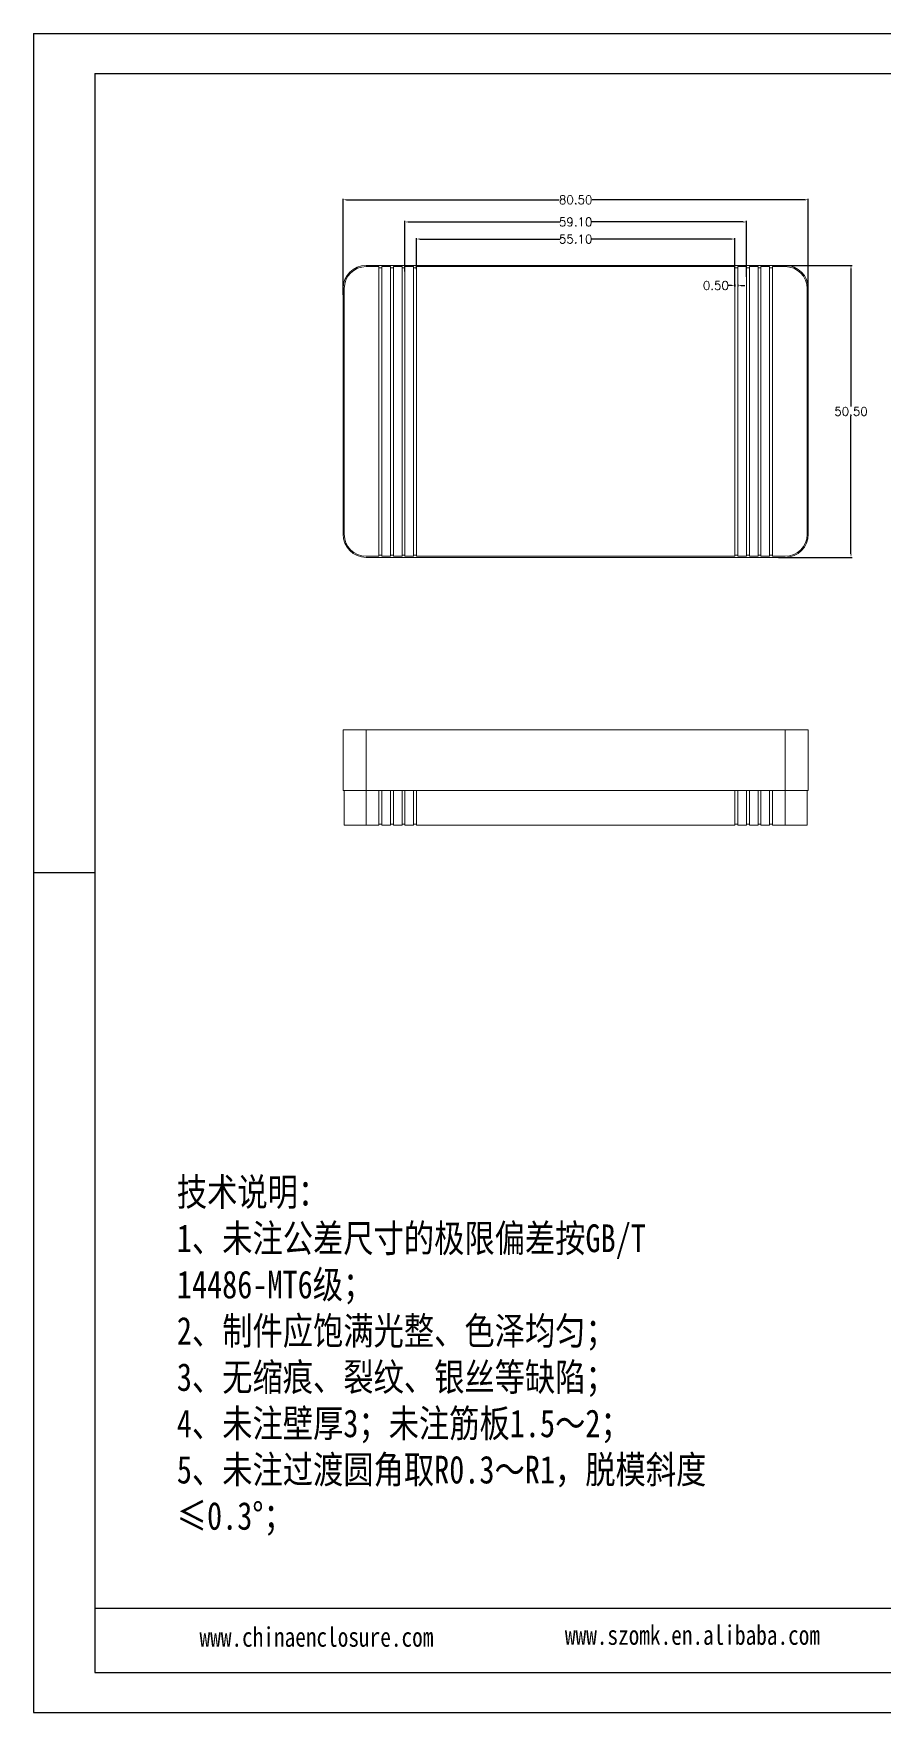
# Model space of a CAD drawing. Header units: inches. Extents: x 2300 to 3202, y 573 to 863.
# Drawn here: x 2300.2 to 2447.3, y 573 to 863.3 of the extents above; entities that cross this region are included whole.
import ezdxf

# ---------------------------------------------------------------- set-up
doc = ezdxf.new("R2010")
doc.units = ezdxf.units.IN
doc.layers.add('文字', color=81, linetype='Continuous')
doc.styles.get("Standard").update_dxf_attribs({"font": 'txt', "bigfont": 'gbcbig.shx'})
doc.styles.add('宋体', font='', dxfattribs={"width": 0.8, "height": 3.5})
doc.styles.get('宋体').set_extended_font_data('SimSun')
doc.dimstyles.new('2', dxfattribs={"dimtxt": 1.5, "dimasz": 0.6, "dimexe": 0.18, "dimexo": 0.0625, "dimgap": 0.09, "dimtad": 0, "dimtih": 1, "dimtoh": 1, "dimzin": 0, "dimdsep": 46, "dimtxsty": 'Standard', "dimcen": 0, "dimadec": 0, "dimazin": 2, "dimtfac": 1, "dimtofl": 0, "dimtmove": 0, "dimatfit": 3, "dimfxl": 1, "dimtolj": 1, "dimtzin": 0, "dimarcsym": 0})

# ---------------------------------------------------------------- blocks, each defined once
blk = doc.blocks.new('*D157')
at = {"color": 0, "lineweight": -2}
for p, q in [((2353.75, 818.11), (2353.75, 834.75)), ((2354.35, 834.57), (2391.16, 834.57)), ((2433.65, 834.57), (2396.84, 834.57)), ((2434.25, 818.78), (2434.25, 834.75))]:
    blk.add_line(p, q, dxfattribs=at)
at = {"color": 0}
for points in [[(2354.35, 834.67), (2354.35, 834.47), (2353.75, 834.57)], [(2433.65, 834.67), (2433.65, 834.47), (2434.25, 834.57)]]:
    blk.add_solid(points, dxfattribs=at)
at = {"layer": 'Defpoints', "color": 0}
for p in [(2434.25, 834.57), (2353.75, 818.05), (2434.25, 818.71)]:
    blk.add_point(p, dxfattribs=at)
at = {"color": 0, "insert": (2394, 834.57), "char_height": 1.5, "attachment_point": 5}
blk.add_mtext('\\A1;80.50', dxfattribs=at)
blk = doc.blocks.new('*D158')
at = {"color": 0, "lineweight": -2}
for p, q in [((2429.09, 823.22), (2441.82, 823.22)), ((2441.64, 822.62), (2441.64, 798.81)), ((2441.64, 773.32), (2441.64, 797.13)), ((2429.09, 772.72), (2441.82, 772.72))]:
    blk.add_line(p, q, dxfattribs=at)
at = {"color": 0}
for points in [[(2441.54, 822.62), (2441.74, 822.62), (2441.64, 823.22)], [(2441.54, 773.32), (2441.74, 773.32), (2441.64, 772.72)]]:
    blk.add_solid(points, dxfattribs=at)
at = {"layer": 'Defpoints', "color": 0}
for p in [(2429.02, 823.22), (2429.02, 772.72), (2441.64, 772.72)]:
    blk.add_point(p, dxfattribs=at)
at = {"color": 0, "insert": (2441.64, 797.97), "char_height": 1.5, "attachment_point": 5}
blk.add_mtext('\\A1;50.50', dxfattribs=at)
blk = doc.blocks.new('*D163')
at = {"color": 0, "lineweight": -2}
for p, q in [((2366.45, 822.59), (2366.45, 827.96)), ((2367.05, 827.78), (2391.29, 827.78)), ((2420.95, 827.78), (2396.72, 827.78)), ((2421.55, 819.58), (2421.55, 827.96))]:
    blk.add_line(p, q, dxfattribs=at)
at = {"color": 0}
for points in [[(2367.05, 827.88), (2367.05, 827.68), (2366.45, 827.78)], [(2420.95, 827.88), (2420.95, 827.68), (2421.55, 827.78)]]:
    blk.add_solid(points, dxfattribs=at)
at = {"layer": 'Defpoints', "color": 0}
for p in [(2421.55, 827.78), (2366.45, 822.53), (2421.55, 819.52)]:
    blk.add_point(p, dxfattribs=at)
at = {"color": 0, "insert": (2394, 827.78), "char_height": 1.5, "attachment_point": 5}
blk.add_mtext('\\A1;55.10', dxfattribs=at)
blk = doc.blocks.new('*D164')
at = {"color": 0, "lineweight": -2}
for p, q in [((2364.45, 822.17), (2364.45, 830.91)), ((2365.05, 830.73), (2391.29, 830.73)), ((2422.95, 830.73), (2396.72, 830.73)), ((2423.55, 821.22), (2423.55, 830.91))]:
    blk.add_line(p, q, dxfattribs=at)
at = {"color": 0}
for points in [[(2365.05, 830.83), (2365.05, 830.63), (2364.45, 830.73)], [(2422.95, 830.83), (2422.95, 830.63), (2423.55, 830.73)]]:
    blk.add_solid(points, dxfattribs=at)
at = {"layer": 'Defpoints', "color": 0}
for p in [(2423.55, 830.73), (2364.45, 822.11), (2423.55, 821.16)]:
    blk.add_point(p, dxfattribs=at)
at = {"color": 0, "insert": (2394, 830.73), "char_height": 1.5, "attachment_point": 5}
blk.add_mtext('\\A1;59.10', dxfattribs=at)
blk = doc.blocks.new('*D165')
at = {"color": 0, "lineweight": -2}
for p, q in [((2420.95, 819.76), (2420.35, 819.76)), ((2421.55, 819.9), (2421.55, 819.58)), ((2422.05, 819.9), (2422.05, 819.58)), ((2422.65, 819.76), (2423.25, 819.76))]:
    blk.add_line(p, q, dxfattribs=at)
at = {"color": 0}
for points in [[(2420.95, 819.86), (2420.95, 819.66), (2421.55, 819.76)], [(2422.65, 819.86), (2422.65, 819.66), (2422.05, 819.76)]]:
    blk.add_solid(points, dxfattribs=at)
at = {"layer": 'Defpoints', "color": 0}
for p in [(2421.55, 819.96), (2421.55, 819.76), (2422.05, 819.96)]:
    blk.add_point(p, dxfattribs=at)
at = {"color": 0, "insert": (2418.26, 819.76), "char_height": 1.5, "attachment_point": 5}
blk.add_mtext('\\A1;0.50', dxfattribs=at)

msp = doc.modelspace()

# ---------------------------------------------------------------- linework, layer by layer
for p, q in [((2300.197, 863.315), (2710.847, 863.315)), ((2300.197, 863.315), (2300.197, 572.957)), ((2310.823, 856.402), (2703.934, 856.402)), ((2310.823, 856.402), (2310.823, 579.87)), ((2310.823, 718.136), (2300.197, 718.136)), ((2300.197, 707.382), (2300.197, 572.957)), ((2455.055, 590.931), (2310.823, 590.931)), ((2310.823, 579.87), (2703.934, 579.87)), ((2300.197, 572.957), (2710.847, 572.957)), ((2300.197, 572.957), (2490.313, 572.957))]:
    msp.add_line(p, q)
at = {"color": 7, "linetype": 'Continuous', "lineweight": 15}
for p, q in [((2430.253, 823.216), (2357.753, 823.216)), ((2359.953, 823.016), (2357.753, 823.016)), ((2359.953, 823.016), (2359.953, 772.916)), ((2360.453, 822.816), (2359.953, 822.816)), ((2360.453, 772.916), (2360.453, 823.016)), ((2361.953, 823.016), (2360.453, 823.016)), ((2361.953, 823.016), (2361.953, 772.916)), ((2362.453, 822.816), (2361.953, 822.816)), ((2362.453, 772.916), (2362.453, 823.016)), ((2363.953, 823.016), (2362.453, 823.016)), ((2363.953, 823.016), (2363.953, 772.916)), ((2364.453, 822.816), (2363.953, 822.816)), ((2364.453, 772.916), (2364.453, 823.016)), ((2365.953, 823.016), (2364.453, 823.016)), ((2365.953, 823.016), (2365.953, 772.916)), ((2366.453, 822.816), (2365.953, 822.816)), ((2366.453, 772.916), (2366.453, 823.016)), ((2421.553, 823.016), (2366.453, 823.016)), ((2421.553, 772.916), (2421.553, 823.016)), ((2421.553, 822.816), (2422.053, 822.816)), ((2422.053, 823.016), (2422.053, 772.916)), ((2423.553, 823.016), (2422.053, 823.016)), ((2423.553, 772.916), (2423.553, 823.016)), ((2423.553, 822.816), (2424.053, 822.816)), ((2424.053, 823.016), (2424.053, 772.916)), ((2425.553, 823.016), (2424.053, 823.016)), ((2425.553, 772.916), (2425.553, 823.016)), ((2425.553, 822.816), (2426.053, 822.816)), ((2427.553, 823.016), (2426.053, 823.016)), ((2426.053, 823.016), (2426.053, 772.916)), ((2427.553, 772.916), (2427.553, 823.016)), ((2427.553, 822.816), (2428.053, 822.816)), ((2428.053, 823.016), (2428.053, 772.916)), ((2430.253, 823.016), (2428.053, 823.016)), ((2353.753, 819.216), (2353.753, 776.716)), ((2353.953, 819.216), (2353.953, 776.716)), ((2434.053, 776.716), (2434.053, 819.216)), ((2434.253, 776.716), (2434.253, 819.216)), ((2357.753, 772.916), (2359.953, 772.916)), ((2357.753, 772.716), (2430.253, 772.716)), ((2360.453, 773.116), (2359.953, 773.116)), ((2360.453, 772.916), (2361.953, 772.916)), ((2362.453, 773.116), (2361.953, 773.116)), ((2362.453, 772.916), (2363.953, 772.916)), ((2364.453, 773.116), (2363.953, 773.116)), ((2364.453, 772.916), (2365.953, 772.916)), ((2366.453, 773.116), (2365.953, 773.116)), ((2366.453, 772.916), (2421.553, 772.916)), ((2421.553, 773.116), (2422.053, 773.116)), ((2422.053, 772.916), (2423.553, 772.916)), ((2423.553, 773.116), (2424.053, 773.116)), ((2424.053, 772.916), (2425.553, 772.916)), ((2425.553, 773.116), (2426.053, 773.116)), ((2426.053, 772.916), (2427.553, 772.916)), ((2427.553, 773.116), (2428.053, 773.116)), ((2428.053, 772.916), (2430.253, 772.916)), ((2353.753, 732.382), (2353.753, 742.882)), ((2353.753, 742.882), (2357.753, 742.882)), ((2357.753, 742.882), (2357.753, 732.382)), ((2430.253, 742.882), (2357.753, 742.882)), ((2430.253, 732.382), (2430.253, 742.882)), ((2430.253, 742.882), (2434.253, 742.882)), ((2434.253, 742.882), (2434.253, 732.382)), ((2357.753, 732.382), (2353.753, 732.382)), ((2353.953, 732.382), (2353.953, 726.382)), ((2430.253, 732.382), (2357.753, 732.382)), ((2357.753, 732.382), (2357.753, 726.382)), ((2359.953, 732.382), (2359.953, 726.382)), ((2360.453, 732.382), (2360.453, 726.382)), ((2361.953, 732.382), (2361.953, 726.382)), ((2362.453, 732.382), (2362.453, 726.382)), ((2363.953, 732.382), (2363.953, 726.382)), ((2364.453, 732.382), (2364.453, 726.382)), ((2365.953, 732.382), (2365.953, 726.382)), ((2366.453, 732.382), (2366.453, 726.382)), ((2421.553, 732.382), (2421.553, 726.382)), ((2422.053, 732.382), (2422.053, 726.382)), ((2423.553, 732.382), (2423.553, 726.382)), ((2424.053, 732.382), (2424.053, 726.382)), ((2425.553, 732.382), (2425.553, 726.382)), ((2426.053, 732.382), (2426.053, 726.382)), ((2427.553, 732.382), (2427.553, 726.382)), ((2428.053, 732.382), (2428.053, 726.382)), ((2434.253, 732.382), (2430.253, 732.382)), ((2430.253, 732.382), (2430.253, 726.382)), ((2434.053, 732.382), (2434.053, 726.382)), ((2357.753, 726.382), (2353.953, 726.382)), ((2359.953, 726.382), (2357.753, 726.382)), ((2360.453, 726.582), (2359.953, 726.582)), ((2361.953, 726.382), (2360.453, 726.382)), ((2362.453, 726.582), (2361.953, 726.582)), ((2363.953, 726.382), (2362.453, 726.382)), ((2364.453, 726.582), (2363.953, 726.582)), ((2365.953, 726.382), (2364.453, 726.382)), ((2366.453, 726.582), (2365.953, 726.582)), ((2421.553, 726.382), (2366.453, 726.382)), ((2421.553, 726.582), (2422.053, 726.582)), ((2423.553, 726.382), (2422.053, 726.382)), ((2423.553, 726.582), (2424.053, 726.582)), ((2425.553, 726.382), (2424.053, 726.382)), ((2425.553, 726.582), (2426.053, 726.582)), ((2427.553, 726.382), (2426.053, 726.382)), ((2427.553, 726.582), (2428.053, 726.582)), ((2430.253, 726.382), (2428.053, 726.382)), ((2434.053, 726.382), (2430.253, 726.382))]:
    msp.add_line(p, q, dxfattribs=at)
for centre, radius, start, end in [((2357.753, 819.216), 4, 90, 180), ((2357.753, 819.216), 3.8, 90, 180), ((2430.253, 819.216), 4, 0, 90), ((2430.253, 819.216), 3.8, 0, 90), ((2357.753, 776.716), 4, 180, 270), ((2357.753, 776.716), 3.8, 180, 270), ((2430.253, 776.716), 3.8, 270, 0), ((2430.253, 776.716), 4, 270, 0)]:
    msp.add_arc(centre, radius, start, end, dxfattribs=at)

# ---------------------------------------------------------------- texts
at = {"layer": '文字', "color": 0, "attachment_point": 1, "style": '宋体'}
for s, insert, char_height, width in [('{\\H1.111x;技术说明：\\P1、未注公差尺寸的极限偏差按GB/T 14486-MT6级；\\P2、制件应饱满光整、色泽均匀；\\P3、无缩痕、裂纹、银丝等缺陷；\\P4、未注壁厚3；未注筋板1.5～2；\\P5、未注过渡圆角取R0.3～R1，脱模斜度≤0.3%%D；}', (2324.99, 665.369), 4.32081, 97.32372), ('www.chinaenclosure.com', (2328.919, 587.694), 3.37984, 59.38046), ('www.szomk.en.alibaba.com', (2392.137, 588.029), 3.37984, 59.38046)]:
    msp.add_mtext(s, dxfattribs=dict(at, insert=insert, char_height=char_height, width=width))

# ---------------------------------------------------------------- dimensions: what is measured, and where the dimension line sits
dim = msp.add_linear_dim(base=(2434.253, 834.574), p1=(2353.753, 818.052), p2=(2434.253, 818.713), dimstyle='2')
dim.commit()
dim.dimension.update_dxf_attribs({"geometry": '*D157', "text_midpoint": (2394.003, 834.574), "dimtype": 160})
for base, p1, p2, picture, middle in [((2423.553, 830.728), (2364.453, 822.107), (2423.553, 821.158), '*D164', (2394.003, 830.728)), ((2421.553, 827.776), (2366.453, 822.526), (2421.553, 819.522), '*D163', (2394.003, 827.776)), ((2421.553, 819.762), (2422.053, 819.964), (2421.553, 819.964), '*D165', (2418.263, 819.762))]:
    dim = msp.add_linear_dim(base=base, p1=p1, p2=p2, dimstyle='2')
    dim.commit()
    dim.dimension.update_dxf_attribs({"geometry": picture, "text_midpoint": middle})
dim = msp.add_linear_dim(base=(2441.636, 772.716), p1=(2429.023, 823.216), p2=(2429.023, 772.716), angle=90, dimstyle='2')
dim.commit()
dim.dimension.update_dxf_attribs({"geometry": '*D158', "text_midpoint": (2441.636, 797.966)})

doc.saveas('drawing.dxf')
